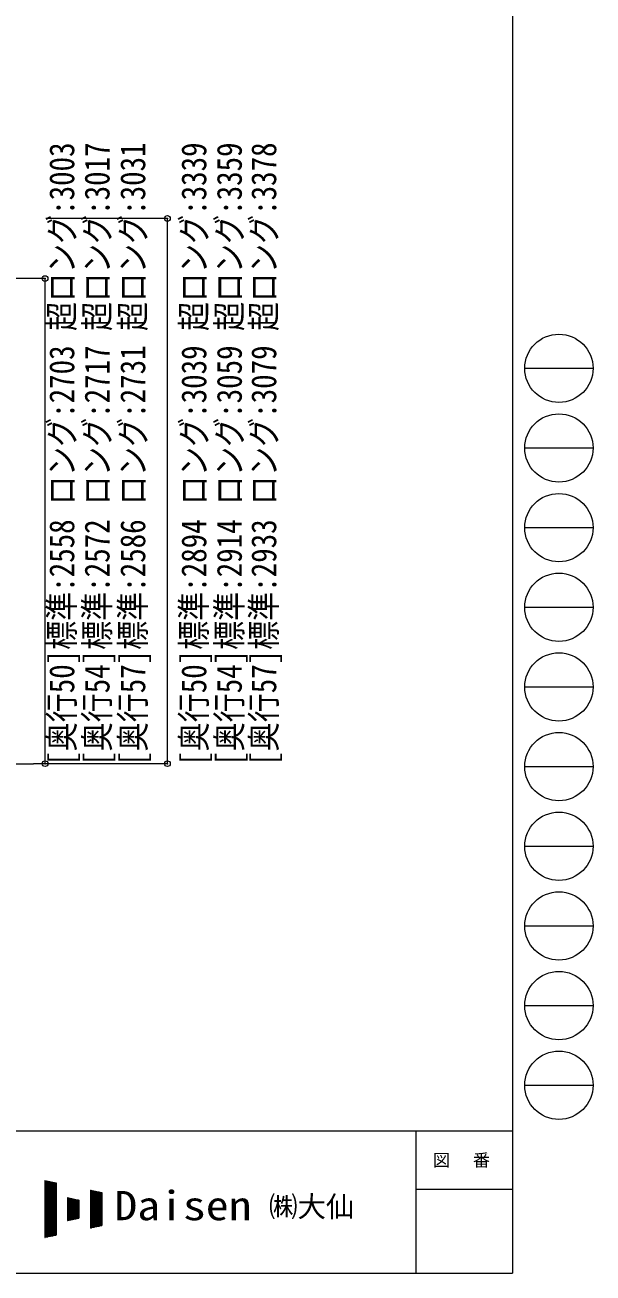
# Model space of a CAD drawing. Units: millimetres at full size, sheet at 1:30; details may follow other scales. Extents: x -8432 to 8432, y -5820 to 5820.
# Drawn here: x 5436 to 8432, y -5820 to 760 of the extents above; entities that cross this region are included whole.
import ezdxf
from ezdxf.enums import TextEntityAlignment as Align

# ---------------------------------------------------------------- set-up
doc = ezdxf.new("R2010")
doc.units = ezdxf.units.MM
doc.header["$LTSCALE"] = 30
doc.header["$PDMODE"] = 32
doc.header["$PDSIZE"] = 30
for name, color, linetype, lineweight in [('0-0_0', 7, 'Continuous', 9), ('0-6_OTH_LINE', 7, 'Continuous', 9), ('F-0_240', 7, 'Continuous', 9)]:
    doc.layers.add(name, color=color, linetype=linetype, lineweight=lineweight)
doc.styles.add('ＭＳ ゴシック', font='')
doc.styles.get('ＭＳ ゴシック').set_extended_font_data('MS Gothic')

msp = doc.modelspace()

# ---------------------------------------------------------------- linework, layer by layer
at = {"layer": '0-0_0'}
msp.add_line((4387.63, -3134.45), (5481.19, -3134.45), dxfattribs=at)
at = {"layer": '0-6_OTH_LINE', "color": 6}
for p, q in [((6187.65, -260.08), (5545.54, -260.08)), ((6187.65, -3134.45), (6187.65, -260.08)), ((5542.35, -3134.45), (5481.19, -3134.45)), ((6187.65, -3134.45), (5545.54, -3134.45))]:
    msp.add_line(p, q, dxfattribs=at)
msp.add_lwpolyline([(5542.35, -3134.45), (5542.35, -576.67), (4559.1, -576.67)], dxfattribs=at)
for p in [(6187.65, -260.08), (5542.35, -576.67), (5542.35, -3134.45), (6187.65, -3134.45)]:
    msp.add_point(p, dxfattribs=at)
at = {"layer": 'F-0_240', "color": 5}
for p, q in [((8007.94, 5820), (8007.94, -5820)), ((-8432.06, -5070), (8007.94, -5070)), ((7497.94, -5070), (7497.94, -5820)), ((7497.94, -5377.5), (8007.94, -5377.5)), ((-8432.06, -5820), (8007.94, -5820))]:
    msp.add_line(p, q, dxfattribs=at)
at = {"layer": 'F-0_240', "color": 4}
for p, q in [((8072.06, -1050), (8432.06, -1050)), ((8072.06, -1470), (8432.06, -1470)), ((8072.06, -1890), (8432.06, -1890)), ((8072.06, -2310), (8432.06, -2310)), ((8072.06, -2730), (8432.06, -2730)), ((8072.06, -3150), (8432.06, -3150)), ((8072.06, -3570), (8432.06, -3570)), ((8072.06, -3990), (8432.06, -3990)), ((8072.06, -4410), (8432.06, -4410)), ((8072.06, -4830), (8432.06, -4830))]:
    msp.add_line(p, q, dxfattribs=at)
at = {"layer": 'F-0_240'}
for p, q in [((5541.15, -5332.6), (5601.15, -5345.1)), ((5541.15, -5332.6), (5541.15, -5632.6)), ((5541.15, -5335.42), (5554.7, -5335.42)), ((5541.15, -5338.42), (5569.1, -5338.42)), ((5541.15, -5341.42), (5583.5, -5341.42)), ((5541.15, -5344.42), (5597.9, -5344.42)), ((5541.15, -5347.42), (5601.15, -5347.42)), ((5541.15, -5350.42), (5601.15, -5350.42)), ((5541.15, -5353.42), (5601.15, -5353.42)), ((5541.15, -5356.42), (5601.15, -5356.42)), ((5541.15, -5359.42), (5601.15, -5359.42)), ((5541.15, -5362.42), (5601.15, -5362.42)), ((5541.15, -5365.42), (5601.15, -5365.42)), ((5541.15, -5368.42), (5601.15, -5368.42)), ((5541.15, -5371.42), (5601.15, -5371.42)), ((5541.15, -5374.42), (5601.15, -5374.42)), ((5541.15, -5377.42), (5601.15, -5377.42)), ((5541.15, -5380.42), (5601.15, -5380.42)), ((5541.15, -5383.42), (5601.15, -5383.42)), ((5541.15, -5386.42), (5601.15, -5386.42)), ((5541.15, -5389.42), (5601.15, -5389.42)), ((5541.15, -5392.42), (5601.15, -5392.42)), ((5541.15, -5395.42), (5601.15, -5395.42)), ((5542.92, -5632.23), (5542.92, -5332.97)), ((5545.92, -5631.61), (5545.92, -5333.6)), ((5548.92, -5630.98), (5548.92, -5334.22)), ((5551.92, -5630.36), (5551.92, -5334.85)), ((5554.92, -5629.73), (5554.92, -5335.47)), ((5557.92, -5629.11), (5557.92, -5336.1)), ((5560.92, -5628.48), (5560.92, -5336.72)), ((5563.92, -5627.86), (5563.92, -5337.35)), ((5566.92, -5627.23), (5566.92, -5337.97)), ((5569.92, -5626.61), (5569.92, -5338.6)), ((5572.92, -5625.98), (5572.92, -5339.22)), ((5575.92, -5625.36), (5575.92, -5339.85)), ((5578.92, -5624.73), (5578.92, -5340.47)), ((5581.92, -5624.11), (5581.92, -5341.1)), ((5584.92, -5623.48), (5584.92, -5341.72)), ((5587.92, -5622.86), (5587.92, -5342.35)), ((5590.92, -5622.23), (5590.92, -5342.97)), ((5593.92, -5621.61), (5593.92, -5343.6)), ((5596.92, -5620.98), (5596.92, -5344.22)), ((5599.92, -5620.36), (5599.92, -5344.85)), ((5601.15, -5345.1), (5601.15, -5620.1)), ((5781.15, -5382.6), (5841.15, -5395.1)), ((5781.15, -5382.6), (5781.15, -5582.6)), ((5781.15, -5383.42), (5785.1, -5383.42)), ((5781.15, -5386.42), (5799.5, -5386.42)), ((5781.15, -5389.42), (5813.9, -5389.42)), ((5781.15, -5392.42), (5828.3, -5392.42)), ((5781.15, -5395.42), (5841.15, -5395.42)), ((5782.92, -5582.23), (5782.92, -5382.97)), ((5785.92, -5581.61), (5785.92, -5383.6)), ((5788.92, -5580.98), (5788.92, -5384.22)), ((5791.92, -5580.36), (5791.92, -5384.85)), ((5794.92, -5579.73), (5794.92, -5385.47)), ((5797.92, -5579.11), (5797.92, -5386.1)), ((5800.92, -5578.48), (5800.92, -5386.72)), ((5803.92, -5577.86), (5803.92, -5387.35)), ((5806.92, -5577.23), (5806.92, -5387.97)), ((5809.92, -5576.61), (5809.92, -5388.6)), ((5812.92, -5575.98), (5812.92, -5389.22)), ((5815.92, -5575.36), (5815.92, -5389.85)), ((5818.92, -5574.73), (5818.92, -5390.47)), ((5821.92, -5574.11), (5821.92, -5391.1)), ((5824.92, -5573.48), (5824.92, -5391.72)), ((5827.92, -5572.86), (5827.92, -5392.35)), ((5830.92, -5572.23), (5830.92, -5392.97)), ((5833.92, -5571.61), (5833.92, -5393.6)), ((5836.92, -5570.98), (5836.92, -5394.22)), ((5839.92, -5570.36), (5839.92, -5394.85)), ((5841.15, -5395.1), (5841.15, -5570.1)), ((5541.15, -5398.42), (5601.15, -5398.42)), ((5541.15, -5401.42), (5601.15, -5401.42)), ((5541.15, -5404.42), (5601.15, -5404.42)), ((5541.15, -5407.42), (5601.15, -5407.42)), ((5541.15, -5410.42), (5601.15, -5410.42)), ((5541.15, -5413.42), (5601.15, -5413.42)), ((5541.15, -5416.42), (5601.15, -5416.42)), ((5541.15, -5419.42), (5601.15, -5419.42)), ((5541.15, -5422.42), (5601.15, -5422.42)), ((5541.15, -5425.42), (5601.15, -5425.42)), ((5541.15, -5428.42), (5601.15, -5428.42)), ((5541.15, -5431.42), (5601.15, -5431.42)), ((5541.15, -5434.42), (5601.15, -5434.42)), ((5541.15, -5437.42), (5601.15, -5437.42)), ((5541.15, -5440.42), (5601.15, -5440.42)), ((5541.15, -5443.42), (5601.15, -5443.42)), ((5541.15, -5446.42), (5601.15, -5446.42)), ((5541.15, -5449.42), (5601.15, -5449.42)), ((5541.15, -5452.42), (5601.15, -5452.42)), ((5541.15, -5455.42), (5601.15, -5455.42)), ((5541.15, -5458.42), (5601.15, -5458.42)), ((5541.15, -5461.42), (5601.15, -5461.42)), ((5661.15, -5422.6), (5721.15, -5435.1)), ((5661.15, -5422.6), (5661.15, -5542.6)), ((5661.15, -5425.42), (5674.7, -5425.42)), ((5661.15, -5428.42), (5689.1, -5428.42)), ((5661.15, -5431.42), (5703.5, -5431.42)), ((5661.15, -5434.42), (5717.9, -5434.42)), ((5661.15, -5437.42), (5721.15, -5437.42)), ((5661.15, -5440.42), (5721.15, -5440.42)), ((5661.15, -5443.42), (5721.15, -5443.42)), ((5661.15, -5446.42), (5721.15, -5446.42)), ((5661.15, -5449.42), (5721.15, -5449.42)), ((5661.15, -5452.42), (5721.15, -5452.42)), ((5661.15, -5455.42), (5721.15, -5455.42)), ((5661.15, -5458.42), (5721.15, -5458.42)), ((5661.15, -5461.42), (5721.15, -5461.42)), ((5662.92, -5542.23), (5662.92, -5422.97)), ((5665.92, -5541.61), (5665.92, -5423.6)), ((5668.92, -5540.98), (5668.92, -5424.22)), ((5671.92, -5540.36), (5671.92, -5424.85)), ((5674.92, -5539.73), (5674.92, -5425.47)), ((5677.92, -5539.11), (5677.92, -5426.1)), ((5680.92, -5538.48), (5680.92, -5426.72)), ((5683.92, -5537.86), (5683.92, -5427.35)), ((5686.92, -5537.23), (5686.92, -5427.97)), ((5689.92, -5536.61), (5689.92, -5428.6)), ((5692.92, -5535.98), (5692.92, -5429.22)), ((5695.92, -5535.36), (5695.92, -5429.85)), ((5698.92, -5534.73), (5698.92, -5430.47)), ((5701.92, -5534.11), (5701.92, -5431.1)), ((5704.92, -5533.48), (5704.92, -5431.72)), ((5707.92, -5532.86), (5707.92, -5432.35)), ((5710.92, -5532.23), (5710.92, -5432.97)), ((5713.92, -5531.61), (5713.92, -5433.6)), ((5716.92, -5530.98), (5716.92, -5434.22)), ((5719.92, -5530.36), (5719.92, -5434.85)), ((5721.15, -5435.1), (5721.15, -5530.1)), ((5781.15, -5398.42), (5841.15, -5398.42)), ((5781.15, -5401.42), (5841.15, -5401.42)), ((5781.15, -5404.42), (5841.15, -5404.42)), ((5781.15, -5407.42), (5841.15, -5407.42)), ((5781.15, -5410.42), (5841.15, -5410.42)), ((5781.15, -5413.42), (5841.15, -5413.42)), ((5781.15, -5416.42), (5841.15, -5416.42)), ((5781.15, -5419.42), (5841.15, -5419.42)), ((5781.15, -5422.42), (5841.15, -5422.42)), ((5781.15, -5425.42), (5841.15, -5425.42)), ((5781.15, -5428.42), (5841.15, -5428.42)), ((5781.15, -5431.42), (5841.15, -5431.42)), ((5781.15, -5434.42), (5841.15, -5434.42)), ((5781.15, -5437.42), (5841.15, -5437.42)), ((5781.15, -5440.42), (5841.15, -5440.42)), ((5781.15, -5443.42), (5841.15, -5443.42)), ((5781.15, -5446.42), (5841.15, -5446.42)), ((5781.15, -5449.42), (5841.15, -5449.42)), ((5781.15, -5452.42), (5841.15, -5452.42)), ((5781.15, -5455.42), (5841.15, -5455.42)), ((5781.15, -5458.42), (5841.15, -5458.42)), ((5781.15, -5461.42), (5841.15, -5461.42)), ((5541.15, -5464.42), (5601.15, -5464.42)), ((5541.15, -5467.42), (5601.15, -5467.42)), ((5541.15, -5470.42), (5601.15, -5470.42)), ((5541.15, -5473.42), (5601.15, -5473.42)), ((5541.15, -5476.42), (5601.15, -5476.42)), ((5541.15, -5479.42), (5601.15, -5479.42)), ((5541.15, -5482.42), (5601.15, -5482.42)), ((5541.15, -5485.42), (5601.15, -5485.42)), ((5541.15, -5488.42), (5601.15, -5488.42)), ((5541.15, -5491.42), (5601.15, -5491.42)), ((5541.15, -5494.42), (5601.15, -5494.42)), ((5541.15, -5497.42), (5601.15, -5497.42)), ((5541.15, -5500.42), (5601.15, -5500.42)), ((5541.15, -5503.42), (5601.15, -5503.42)), ((5541.15, -5506.42), (5601.15, -5506.42)), ((5541.15, -5509.42), (5601.15, -5509.42)), ((5541.15, -5512.42), (5601.15, -5512.42)), ((5541.15, -5515.42), (5601.15, -5515.42)), ((5541.15, -5518.42), (5601.15, -5518.42)), ((5541.15, -5521.42), (5601.15, -5521.42)), ((5541.15, -5524.42), (5601.15, -5524.42)), ((5661.15, -5464.42), (5721.15, -5464.42)), ((5661.15, -5467.42), (5721.15, -5467.42)), ((5661.15, -5470.42), (5721.15, -5470.42)), ((5661.15, -5473.42), (5721.15, -5473.42)), ((5661.15, -5476.42), (5721.15, -5476.42)), ((5661.15, -5479.42), (5721.15, -5479.42)), ((5661.15, -5482.42), (5721.15, -5482.42)), ((5661.15, -5485.42), (5721.15, -5485.42)), ((5661.15, -5488.42), (5721.15, -5488.42)), ((5661.15, -5491.42), (5721.15, -5491.42)), ((5661.15, -5494.42), (5721.15, -5494.42)), ((5661.15, -5497.42), (5721.15, -5497.42)), ((5661.15, -5500.42), (5721.15, -5500.42)), ((5661.15, -5503.42), (5721.15, -5503.42)), ((5661.15, -5506.42), (5721.15, -5506.42)), ((5661.15, -5509.42), (5721.15, -5509.42)), ((5661.15, -5512.42), (5721.15, -5512.42)), ((5661.15, -5515.42), (5721.15, -5515.42)), ((5661.15, -5518.42), (5721.15, -5518.42)), ((5661.15, -5521.42), (5721.15, -5521.42)), ((5661.15, -5524.42), (5721.15, -5524.42)), ((5781.15, -5464.42), (5841.15, -5464.42)), ((5781.15, -5467.42), (5841.15, -5467.42)), ((5781.15, -5470.42), (5841.15, -5470.42)), ((5781.15, -5473.42), (5841.15, -5473.42)), ((5781.15, -5476.42), (5841.15, -5476.42)), ((5781.15, -5479.42), (5841.15, -5479.42)), ((5781.15, -5482.42), (5841.15, -5482.42)), ((5781.15, -5485.42), (5841.15, -5485.42)), ((5781.15, -5488.42), (5841.15, -5488.42)), ((5781.15, -5491.42), (5841.15, -5491.42)), ((5781.15, -5494.42), (5841.15, -5494.42)), ((5781.15, -5497.42), (5841.15, -5497.42)), ((5781.15, -5500.42), (5841.15, -5500.42)), ((5781.15, -5503.42), (5841.15, -5503.42)), ((5781.15, -5506.42), (5841.15, -5506.42)), ((5781.15, -5509.42), (5841.15, -5509.42)), ((5781.15, -5512.42), (5841.15, -5512.42)), ((5781.15, -5515.42), (5841.15, -5515.42)), ((5781.15, -5518.42), (5841.15, -5518.42)), ((5781.15, -5521.42), (5841.15, -5521.42)), ((5781.15, -5524.42), (5841.15, -5524.42)), ((5541.15, -5527.42), (5601.15, -5527.42)), ((5541.15, -5530.42), (5601.15, -5530.42)), ((5541.15, -5533.42), (5601.15, -5533.42)), ((5541.15, -5536.42), (5601.15, -5536.42)), ((5541.15, -5539.42), (5601.15, -5539.42)), ((5541.15, -5542.42), (5601.15, -5542.42)), ((5541.15, -5545.42), (5601.15, -5545.42)), ((5541.15, -5548.42), (5601.15, -5548.42)), ((5541.15, -5551.42), (5601.15, -5551.42)), ((5541.15, -5554.42), (5601.15, -5554.42)), ((5541.15, -5557.42), (5601.15, -5557.42)), ((5541.15, -5560.42), (5601.15, -5560.42)), ((5541.15, -5563.42), (5601.15, -5563.42)), ((5541.15, -5566.42), (5601.15, -5566.42)), ((5541.15, -5569.42), (5601.15, -5569.42)), ((5541.15, -5572.42), (5601.15, -5572.42)), ((5541.15, -5575.42), (5601.15, -5575.42)), ((5541.15, -5578.42), (5601.15, -5578.42)), ((5541.15, -5581.42), (5601.15, -5581.42)), ((5541.15, -5584.42), (5601.15, -5584.42)), ((5541.15, -5587.42), (5601.15, -5587.42)), ((5541.15, -5590.42), (5601.15, -5590.42)), ((5661.15, -5527.42), (5721.15, -5527.42)), ((5661.15, -5542.6), (5721.15, -5530.1)), ((5661.15, -5530.42), (5719.6, -5530.42)), ((5661.15, -5533.42), (5705.2, -5533.42)), ((5661.15, -5536.42), (5690.8, -5536.42)), ((5661.15, -5539.42), (5676.4, -5539.42)), ((5661.15, -5542.42), (5662, -5542.42)), ((5781.15, -5527.42), (5841.15, -5527.42)), ((5781.15, -5530.42), (5841.15, -5530.42)), ((5781.15, -5533.42), (5841.15, -5533.42)), ((5781.15, -5536.42), (5841.15, -5536.42)), ((5781.15, -5539.42), (5841.15, -5539.42)), ((5781.15, -5542.42), (5841.15, -5542.42)), ((5781.15, -5545.42), (5841.15, -5545.42)), ((5781.15, -5548.42), (5841.15, -5548.42)), ((5781.15, -5551.42), (5841.15, -5551.42)), ((5781.15, -5554.42), (5841.15, -5554.42)), ((5781.15, -5557.42), (5841.15, -5557.42)), ((5781.15, -5560.42), (5841.15, -5560.42)), ((5781.15, -5563.42), (5841.15, -5563.42)), ((5781.15, -5566.42), (5841.15, -5566.42)), ((5781.15, -5569.42), (5841.15, -5569.42)), ((5841.15, -5570.1), (5781.15, -5582.6)), ((5781.15, -5572.42), (5830, -5572.42)), ((5781.15, -5575.42), (5815.6, -5575.42)), ((5781.15, -5578.42), (5801.2, -5578.42)), ((5781.15, -5581.42), (5786.8, -5581.42)), ((5541.15, -5593.42), (5601.15, -5593.42)), ((5541.15, -5596.42), (5601.15, -5596.42)), ((5541.15, -5599.42), (5601.15, -5599.42)), ((5541.15, -5602.42), (5601.15, -5602.42)), ((5541.15, -5605.42), (5601.15, -5605.42)), ((5541.15, -5608.42), (5601.15, -5608.42)), ((5541.15, -5611.42), (5601.15, -5611.42)), ((5541.15, -5614.42), (5601.15, -5614.42)), ((5541.15, -5617.42), (5601.15, -5617.42)), ((5601.15, -5620.1), (5541.15, -5632.6)), ((5541.15, -5620.42), (5599.6, -5620.42)), ((5541.15, -5623.42), (5585.2, -5623.42)), ((5541.15, -5626.42), (5570.8, -5626.42)), ((5541.15, -5629.42), (5556.4, -5629.42)), ((5541.15, -5632.42), (5542, -5632.42))]:
    msp.add_line(p, q, dxfattribs=at)
at = {"layer": 'F-0_240', "color": 4}
for centre in [(8252.05, -1050), (8252.05, -1470), (8252.05, -1890), (8252.05, -2310), (8252.05, -2730), (8252.05, -3150), (8252.05, -3570), (8252.05, -3990), (8252.05, -4410), (8252.05, -4830)]:
    msp.add_circle(centre, 180, dxfattribs=at)

# ---------------------------------------------------------------- texts
at = {"layer": '0-6_OTH_LINE', "style": 'ＭＳ ゴシック', "width": 0.85}
for s, p in [('[奥行54]標準:2572 ロング:2717 超ロング:3017', (5921.85, -3145.56)), ('[奥行57]標準:2586 ロング:2731 超ロング:3031', (6110.3, -3145.56)), ('[奥行50]標準:2894 ロング:3039 超ロング:3339', (6432.31, -3145.56)), ('[奥行54]標準:2914 ロング:3059 超ロング:3359', (6619.36, -3145.56)), ('[奥行57]標準:2933 ロング:3079 超ロング:3378', (6801.08, -3145.56)), ('[奥行50]標準:2558 ロング:2703 超ロング:3003', (5735.93, -3145.56))]:
    msp.add_text(s, height=132, rotation=90, dxfattribs=at).set_placement(p, align=Align.BOTTOM_LEFT)
at = {"layer": 'F-0_240', "style": 'ＭＳ ゴシック', "width": 1.15}
msp.add_text('Daisen', height=154, dxfattribs=at).set_placement((5908.01, -5587.6), align=Align.BOTTOM_LEFT)
at = {"layer": 'F-0_240', "style": 'ＭＳ ゴシック'}
msp.add_text('㈱大仙\u3000', height=110, dxfattribs=at).set_placement((6723.41, -5557.6), align=Align.BOTTOM_LEFT)
at = {"layer": 'F-0_240', "insert": (7587.94, -5265), "char_height": 65.98, "attachment_point": 7, "style": 'ＭＳ ゴシック'}
msp.add_mtext('\\T1.17;図\u3000番', dxfattribs=at)

doc.saveas('drawing.dxf')
